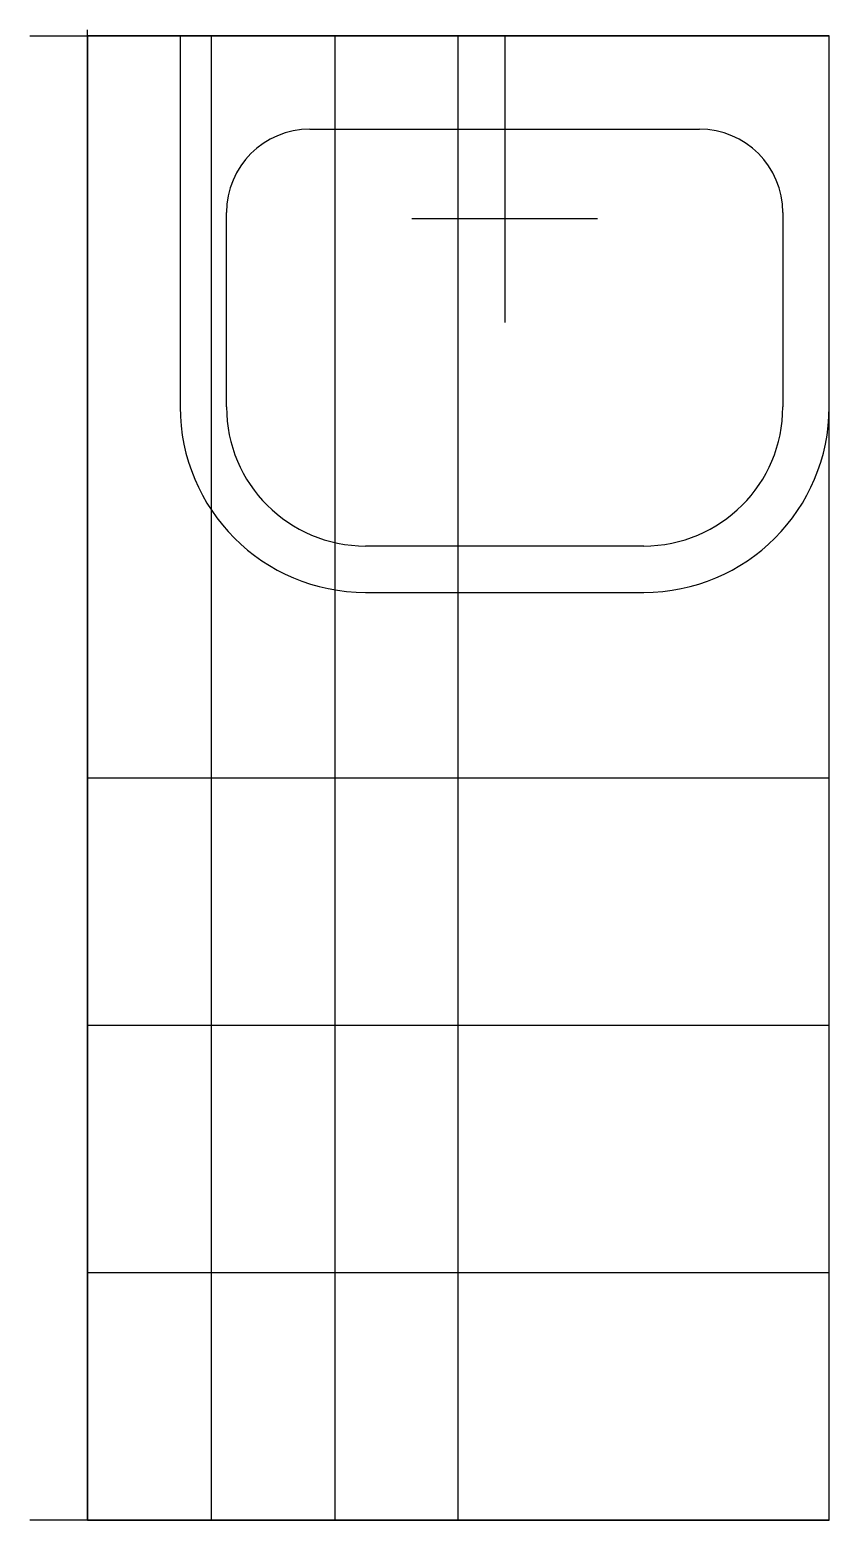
# Model space of a CAD drawing. Extents: x -31 to 400, y -800 to 3.
import ezdxf

# ---------------------------------------------------------------- set-up
doc = ezdxf.new("R2010")
doc.units = 0
doc.layers.get('0').update_dxf_attribs({"linetype": 'CONTINUOUS'})

msp = doc.modelspace()

# ---------------------------------------------------------------- linework, layer by layer
at = {"linetype": 'CONTINUOUS'}
for p, q in [((-31.07, 0), (400, 0)), ((0, -800), (0, 3.19)), ((400, 0), (0, 0)), ((0, -800), (0, 0)), ((0, 0), (0, -800)), ((400, 0), (0, 0)), ((400, 0), (50, 0)), ((50, 0), (50, -200)), ((66.67, 0), (66.67, -800)), ((133.33, 0), (133.33, -800)), ((200, -800), (200, 0)), ((225, 0), (225, -154.56)), ((400, -800), (400, 0)), ((400, -800), (400, 0)), ((400, -200), (400, 0)), ((120, -50.35), (330, -50.35)), ((75, -200), (75, -95.35)), ((375, -95.35), (375, -200)), ((175, -98.56), (275, -98.56)), ((300, -275), (150, -275)), ((150, -300), (300, -300)), ((0, -400), (400, -400)), ((400, -533.33), (0, -533.33)), ((400, -666.67), (0, -666.67)), ((400, -800), (-31.07, -800)), ((400, -800), (0, -800)), ((0, -800), (400, -800))]:
    msp.add_line(p, q, dxfattribs=at)
for centre, radius, start, end in [((120, -95.35), 45, 90, 180), ((330, -95.35), 45, 0, 90), ((150, -200), 100, 180, 270), ((150, -200), 75, 180, 270), ((300, -200), 100, 270, 0), ((300, -200), 75, 270, 0)]:
    msp.add_arc(centre, radius, start, end, dxfattribs=at)

doc.saveas('drawing.dxf')
